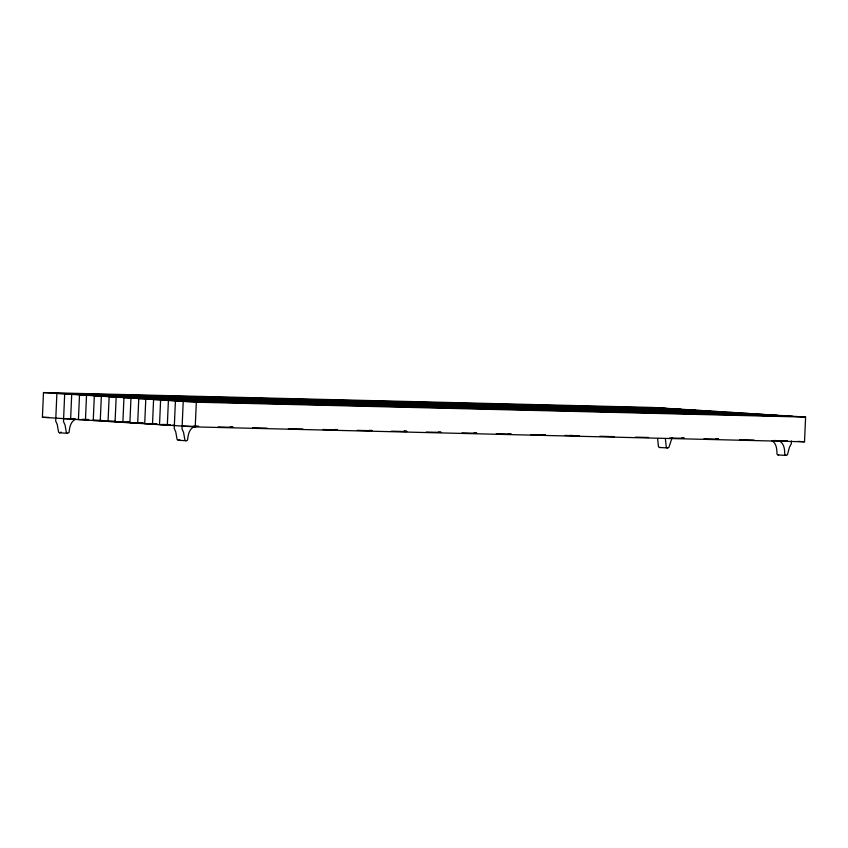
<?xml version="1.0" encoding="UTF-8"?>
<svg xmlns="http://www.w3.org/2000/svg" width="848" height="848" viewBox="0 0 848 848"><rect width="100%" height="100%" fill="white"/><g stroke="black" fill="none" stroke-linecap="round" stroke-linejoin="round"><path stroke-width="1.27" d="M42.4 417.29L43.481 392.571L652.759 407.464L805.6 417.078L804.519 441.797L195.241 426.904L42.4 417.29L49.025 417.449M195.241 426.904L196.323 402.185L805.6 417.078M791.417 440.971L791.29 443.843L789.467 447.193L787.432 454.782L785.789 455.418L777.987 454.931L777.012 454.178C776.863 449.249 776.641 443.303 771.744 440.642M672.157 437.504L668.902 447.32L667.885 447.977L659.458 447.468L658.472 446.716L657.613 438.607M75.451 419.357C70.384 421.742 69.589 427.636 69.017 432.607L67.342 433.296L59.54 432.809L58.586 432.109L57.219 424.435L55.692 421L56.89 393.408L666.168 408.301M61.215 432.12L59.54 432.809M179.755 439.571L178.705 440.282L177.126 439.561L175.748 431.897L174.222 428.452L175.419 400.871L784.697 415.764M193.609 426.258L196.206 426.427L193.98 426.82C188.913 429.194 188.118 435.098 187.546 440.07L186.507 440.769L178.08 440.26M673.969 408.8L64.692 393.907L63.483 421.488L65.02 424.933L66.388 432.597L67.342 433.296M680.986 409.234L71.709 394.341L70.628 419.06L74.465 419.156M688.788 409.732L79.511 394.839L78.429 419.559L88.658 419.802M695.805 410.167L86.528 395.274L85.447 419.993L88.001 420.057M703.596 410.655L94.319 395.762L93.248 420.491L102.195 420.703M710.613 411.1L101.347 396.207L100.265 420.926L115.604 421.308M718.415 411.587L109.138 396.694L108.056 421.414L115.731 421.604M725.432 412.033L116.155 397.14L115.074 421.859L129.14 422.209M733.234 412.52L123.956 397.627L122.875 422.346L129.267 422.505M740.251 412.965L130.974 398.072L129.892 422.792L142.676 423.11M748.053 413.453L138.775 398.56L137.694 423.279L142.803 423.406M755.07 413.898L145.792 399.005L144.711 423.724L156.212 424.011M762.861 414.386L153.594 399.493L152.513 424.212L156.339 424.307M769.889 414.831L160.611 399.938L159.53 424.657L169.759 424.912M777.68 415.319L168.402 400.426L167.332 425.145L169.886 425.208M792.498 416.251L183.221 401.358L182.013 428.95L183.55 432.385L184.917 440.048L185.871 440.748M63.611 418.626L75.112 418.901M82.129 419.347L88.521 419.506M93.11 420.184L102.067 420.407M127.232 421.891L129.786 421.954M138.213 422.728L143.333 422.855M149.195 423.565L156.869 423.756M161.459 424.435L170.406 424.657M172.441 425.272L174.995 425.336M196.079 426.12L198.633 426.184M230.264 426.957L232.914 427.021M334.843 429.512L337.483 429.576M369.251 430.349L371.901 430.413M406.637 431.272L403.998 431.197L406.595 431.367M438.342 432.045L440.981 432.109M474 432.915L476.65 432.978M508.344 433.752L510.994 433.816M542.688 434.589L545.338 434.653M681.644 437.992L684.283 438.056M715.935 438.829L718.574 438.893M182.14 426.078L196.206 426.427M218.201 426.957L232.765 427.318M252.619 427.805L267.184 428.155M288.362 428.675L302.927 429.035M322.781 429.512L337.345 429.872M357.199 430.36L371.763 430.71M391.341 431.197L406.68 431.568M426.321 432.045L440.854 432.406M461.99 432.915L476.523 433.275M496.334 433.763L510.867 434.112M530.678 434.6L545.211 434.95M565.022 435.437L579.385 435.787M599.833 436.285L614.259 436.646M635.364 437.155L648.55 437.483M669.655 437.992L684.166 438.352M703.946 438.829L718.457 439.19M739.562 439.709L754.063 440.059M773.524 440.536L787.58 440.875M659.458 447.468L660.083 447.479M777.987 454.931L778.623 454.941M638.046 407.612L645.847 408.111M652.865 408.545L660.666 409.043M667.683 409.478L675.474 409.976M682.502 410.411L690.293 410.909M697.31 411.344L705.112 411.831M712.129 412.276L719.931 412.764M726.948 413.209L734.75 413.697M741.767 414.142L749.558 414.63M756.586 415.075L764.377 415.562M477.138 403.68L484.939 404.178M491.957 404.613L499.748 405.111M506.765 405.545L514.566 406.044M521.584 406.478L529.385 406.966M536.402 407.411L544.204 407.899M551.221 408.344L559.023 408.831M566.04 409.277L573.831 409.764M580.848 410.209L588.65 410.697M595.667 411.142L603.469 411.63M449.016 403.001L456.818 403.489M463.835 403.924L471.626 404.422M478.654 404.856L486.445 405.355M493.462 405.789L501.263 406.287M508.281 406.722L516.082 407.22M523.099 407.655L530.901 408.153M537.918 408.588L545.709 409.075M552.737 409.52L560.528 410.008M567.545 410.453L575.347 410.941M286.539 399.026L294.341 399.514M301.358 399.959L309.16 400.447M316.177 400.892L323.978 401.38M330.996 401.825L338.787 402.312M345.804 402.758L353.605 403.245M360.623 403.69L368.424 404.178M375.441 404.623L383.243 405.111M390.26 405.545L398.051 406.044M405.079 406.478L412.87 406.976M258.417 398.337L266.219 398.825M273.236 399.27L281.038 399.758M288.055 400.203L295.857 400.691M302.874 401.136L310.665 401.623M317.693 402.069L325.484 402.556M332.501 403.001L340.302 403.489M347.32 403.934L355.121 404.422M362.138 404.867L369.94 405.355M376.957 405.8L384.748 406.287M85.012 394.097L92.814 394.585M99.831 395.03L107.632 395.518M114.65 395.963L122.441 396.451M129.458 396.896L137.259 397.383M144.277 397.829L152.078 398.316M159.095 398.761L166.897 399.249M173.914 399.694L181.705 400.182M188.733 400.627L196.524 401.115M203.541 401.56L211.343 402.047M43.481 392.571L196.323 402.185M797.968 441.384L804.519 441.797M570.365 435.416L574.266 435.66M777.362 440.631L779.545 441.13C784.432 443.79 784.665 449.737 784.803 454.666L785.789 455.418M667.249 447.956L666.274 447.203L665.415 439.094"/></g></svg>
